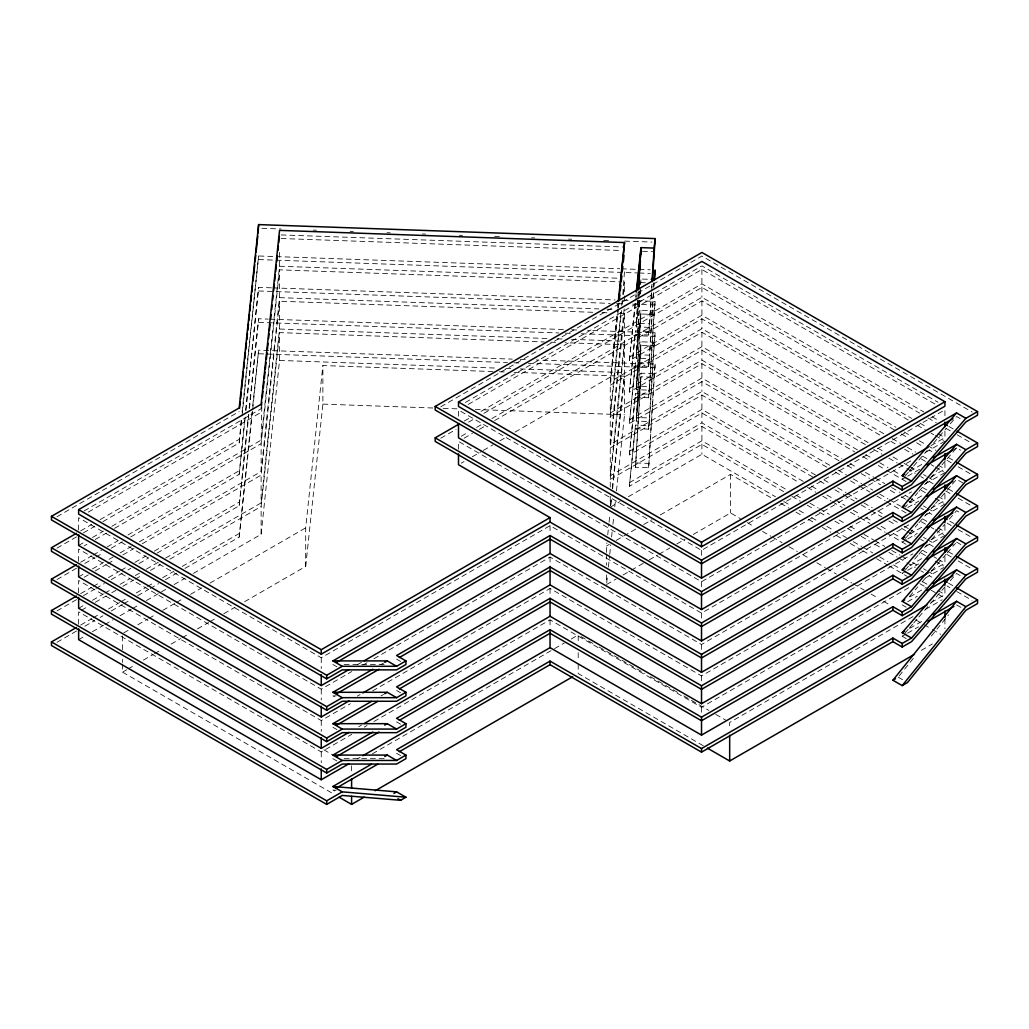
<?xml version="1.0" encoding="UTF-8"?>
<svg xmlns="http://www.w3.org/2000/svg" width="1029" height="1029" viewBox="0 0 1029 1029"><rect width="100%" height="100%" fill="white"/><g stroke="black" fill="none" stroke-linecap="round" stroke-linejoin="round"><path stroke-width="0.75" stroke-dasharray="5 3.75" d="M655.139 364.163L648.643 467.719L635.485 467.256L640.977 373.193L654.135 373.656L655.139 364.163L536.341 359.97M635.485 467.256L640.977 376.781L654.135 377.244M648.643 467.719L654.135 373.656M651.306 293.831L649.44 323.788L636.282 323.325L637.864 297.78M637.967 296.185L638.263 291.4M651.589 292.686L649.44 327.376L636.282 326.913L637.916 300.7M638.006 299.105L638.404 292.725M653.261 293.677L649.44 355.185L636.282 354.722L639.652 300.442M640.051 294.05L640.437 287.67L639.781 293.947M640.617 284.789L640.977 279.013L640.475 283.721M653.544 292.532L649.44 358.774L636.282 358.311L639.897 300.159M640.282 293.779L640.488 290.59M654.135 310.874L649.44 386.582L636.282 386.107L640.977 310.411L654.135 310.874L655.139 301.381L639.086 300.815M654.135 314.462L649.44 390.158L636.282 389.695L640.977 313.999L654.135 314.462L655.139 301.381M654.135 342.258L649.44 417.967L636.282 417.504L640.977 341.795L654.135 342.258L655.139 332.766L587.713 330.386M654.135 345.847L649.44 421.556L636.282 421.093L640.977 345.384L654.135 345.847L655.139 332.766M651.691 287.515L651.884 284.364M651.691 291.104L652.077 284.801M653.647 287.361L653.942 282.641M653.942 286.216L654.135 283.065M102.913 521.613L239.191 442.92L241.391 418.61M242.072 412.23L258.626 255.977L274.679 256.555M239.191 442.92L241.905 417.414M242.072 415.819L258.626 255.977M130.722 536.945L239.191 474.318L244.941 416.526M245.609 410.147L258.626 287.374L271.463 287.824M239.191 474.318L245.275 416.925M245.957 410.545L258.626 287.374M157.141 553.087L239.191 505.715L248.491 414.43M249.159 408.05L258.626 318.771L268.247 319.106M239.191 505.715L248.825 414.828M249.494 408.449L258.626 318.771M184.963 568.42L239.191 537.099L252.028 412.346M252.71 405.966L258.626 350.156L512.262 359.121M239.191 537.099L252.542 411.15M252.71 409.555L258.626 350.156M111.814 526.333L261.122 440.129L261.803 405.953M261.122 440.129L279.541 266.254L279.541 252.349M139.468 541.768L261.122 471.526L261.122 443.718L279.541 269.842L621.323 281.907M261.122 471.526L279.541 297.638L279.541 269.842M165.733 557.988L261.122 502.924L261.122 475.115L279.541 301.227L594.042 312.34M261.122 502.924L279.541 329.036L279.541 301.227M193.388 573.423L261.122 534.308L261.122 506.5L279.541 332.624L544.302 341.975M261.122 534.308L279.541 360.433L279.541 332.624M244.645 601.669L305.69 566.426L305.69 527.851L322.887 365.552L492.968 371.559M305.69 566.426L322.887 404.114L322.887 365.552M883.821 433.723L701.907 328.701L610.274 381.592L616.988 313.794M617.657 307.465L617.992 304.301M610.274 381.592L617.992 308.777M618.159 307.195L618.493 304.031M857.44 449.879L701.907 360.086L610.274 412.989L610.274 385.18L618.326 309.202M618.493 307.62L618.995 302.873M610.274 412.989L621.014 311.684M621.683 305.343L622.185 300.597M622.854 294.268L624.539 270.717M829.67 465.237L701.907 391.483L610.274 444.387L610.274 416.578L621.516 310.514M622.185 304.185L622.519 301.021M623.188 294.693L624.539 282.023L624.539 294.384M610.274 444.387L624.539 305.189M803.276 481.405L701.907 422.868L610.274 475.771L610.274 447.975L624.539 313.421L618.12 313.189M610.274 475.771L624.539 341.216L624.539 313.421M610.274 487.09L610.274 479.36L624.539 344.805L565.165 342.708M610.441 505.586L611.29 497.663M612.294 488.17L624.539 372.614L624.539 344.805M606.544 552.393L606.878 542.797M607.727 534.861L608.898 523.748M609.065 522.166L609.914 514.23M610.917 504.712L611.586 498.37M612.602 488.852L624.539 376.202L513.818 372.292M894.445 429.993L701.907 318.836L629.375 360.703L635.099 303.169M635.768 296.815L636.102 293.638M629.375 360.703L635.588 302.166M635.755 300.584L636.591 292.66M606.711 582.941L607.56 575.018M608.396 567.082L609.58 555.969M609.747 554.387L610.75 544.868M611.586 536.932L612.268 530.591M612.937 524.237L613.773 516.314M614.789 506.795L615.625 498.859M616.461 490.923L624.539 414.764L624.539 376.202M865.35 444.592L701.907 350.22L629.375 392.1L635.485 330.926L648.643 331.389L649.44 323.788M636.282 323.325L638.983 297.857M639.15 296.288L639.819 290.011M629.375 392.1L635.485 330.926M636.282 326.913L639.112 300.224M839.034 460.786L701.907 381.618L629.375 423.485L635.485 362.311L648.643 362.774L649.44 355.185M636.282 354.722L640.977 310.411M629.375 423.485L635.485 362.311M636.282 358.311L640.977 313.999M812.717 476.98L701.907 413.002L629.375 454.882L635.485 393.708L648.643 394.171L649.44 386.582M636.282 386.107L640.977 341.795M629.375 454.882L635.485 393.708M636.282 389.695L640.977 345.384M783.635 491.579L701.907 444.399L629.375 486.267L635.485 425.106L648.643 425.569L649.44 417.967M636.282 417.504L640.977 373.193M629.375 486.267L635.485 425.106M636.282 421.093L640.977 376.781M635.485 334.515L648.643 334.978L649.44 327.376M635.485 365.9L648.643 366.363L649.44 358.774M635.485 397.297L648.643 397.76L649.44 390.158M635.485 428.681L648.643 429.157L649.44 421.556M899.179 675.924L914.279 657.235M931.399 636.038L948.519 614.853M908.414 472.144L902.201 479.321L906.33 476.929M909.469 470.935L912.607 467.307M913.649 466.098L917.842 461.262M918.884 460.053L927.258 450.38M933.547 443.126L946.114 428.617M950.294 423.781L956.584 416.526L961.909 419.6M905.314 507.117L907.385 504.724M909.469 502.319L917.842 492.647M918.884 491.438L940.879 466.06M941.921 464.851L946.114 460.014M947.156 458.805L956.584 447.924L960.571 450.226M905.314 538.514L908.414 534.926M909.469 533.717L917.842 524.044M918.884 522.835L927.258 513.162M931.451 508.326L934.589 504.699M935.644 503.49L946.114 491.399M947.156 490.19L951.349 485.354M952.391 484.144L956.584 479.321L964.572 483.926M908.414 566.31L902.201 573.487L906.33 571.108M914.704 559.069L917.842 555.441M918.884 554.232L927.258 544.56M931.451 539.723L945.059 524.005M949.252 519.169L956.584 510.706L960.571 513.008M909.469 596.498L917.842 586.826M922.035 581.99L927.258 575.944M931.451 571.108L946.114 554.194M947.156 552.985L955.529 543.312M906.202 638.585L902.201 636.269L908.414 629.105M909.469 627.896L912.607 624.269M913.649 623.059L917.842 618.223M918.884 617.014L929.354 604.923M930.409 603.714L945.059 586.787M950.294 580.742L956.584 573.487L964.572 578.105M57.007 516.712L239.191 411.536M84.172 510.911L261.122 408.745L261.122 404.256M88.314 512.095L261.122 412.333M80.661 530.874L91.787 524.443M100.122 519.632L239.191 439.344M57.007 548.11L76.48 536.868M83.439 532.855L94.565 526.436M78.641 545.486L85.548 541.498M92.456 537.511L103.517 531.118M84.172 545.884L86.925 544.29M95.221 539.505L106.283 533.112M114.579 528.327L261.122 443.718M80.661 562.258L91.787 555.84M93.176 555.043L101.511 550.219M107.08 547.004L118.206 540.585M127.943 534.964L239.191 470.729M57.007 579.507L76.48 568.265M84.828 563.442L94.565 557.821M95.954 557.023L102.913 553.01M111.248 548.187L122.374 541.768M78.641 576.883L85.548 572.896M92.456 568.896L103.517 562.516M109.048 559.326L113.203 556.933M120.11 552.933L131.172 546.553M84.172 577.282L88.314 574.889M95.221 570.889L106.283 564.509M107.672 563.712L114.579 559.725M122.875 554.927L133.937 548.547M142.234 543.749L261.122 475.115M80.661 593.656L91.787 587.237M93.176 586.427L100.122 582.414M108.469 577.603L119.596 571.172M120.985 570.375L127.943 566.362M134.889 562.348L146.015 555.917M154.363 551.107L239.191 502.126M57.007 610.892L76.48 599.65M83.439 595.637L94.565 589.218M95.954 588.408L104.302 583.597M111.248 579.584L122.374 573.153M127.943 569.95L130.722 568.342M139.069 563.519L148.806 557.898M78.641 608.28L85.548 604.28M92.456 600.293L103.517 593.913M104.907 593.116L111.814 589.115M120.11 584.331L129.783 578.748M135.314 575.545L139.468 573.153M146.375 569.166L158.826 561.975M81.407 610.261L86.925 607.071M95.221 602.287L106.283 595.894M111.814 592.704L115.968 590.312M122.875 586.324L133.937 579.932M135.314 579.134L142.234 575.147M150.53 570.362L160.202 564.767M169.875 559.184L261.122 506.5M440.759 406.815L701.907 256.041L972.225 412.114M465.455 402.429L701.907 265.906L937.985 402.21M80.661 625.053L91.787 618.622M93.176 617.824L100.122 613.811M108.469 608.988L119.596 602.57M120.985 601.759L127.943 597.746M136.278 592.936L146.015 587.315M147.404 586.504L154.363 582.491M162.711 577.681L173.837 571.249M182.172 566.439L239.191 533.511M468.234 404.41L701.907 269.495L935.207 404.191M57.007 642.289L76.48 631.047M84.828 626.224L94.565 620.603M100.122 617.4L102.913 615.792M111.248 610.969L122.374 604.55M123.763 603.74L130.722 599.727M137.68 595.714L148.806 589.295M150.195 588.485L158.53 583.675M165.489 579.661L176.615 573.23M78.641 639.665L85.548 635.678M92.456 631.69L103.517 625.298M104.907 624.5L113.203 619.715M120.11 615.728L131.172 609.335M132.548 608.538L139.468 604.55M146.375 600.563L165.733 589.385M174.03 584.588L185.091 578.208M464.375 420.99L471.321 416.977M481.045 411.368L701.907 283.85L923.836 411.986M440.759 438.213L456.04 429.389M468.542 422.173L475.488 418.16M483.823 413.349L701.907 287.438L919.682 413.169M461.288 436.232L468.234 432.206M476.581 427.395L483.54 423.382M491.888 418.559L701.907 297.304L911.604 418.366M128.11 630.378L122.554 633.581L122.554 649.646M137.822 624.77L147.533 619.162M148.922 618.365L155.855 614.364M162.788 610.351L175.277 603.148M176.666 602.351L183.599 598.338M190.545 594.338L201.633 587.932M209.967 583.121L305.69 527.851M464.066 438.213L472.414 433.389M479.36 429.376L486.318 425.363M494.666 420.539L701.907 300.892L908.826 420.346M629.375 357.114L701.907 315.247L895.835 427.202M461.262 463.153L464.015 461.558M472.298 456.773L481.958 451.204M483.334 450.406L492.994 444.824M499.901 440.836L505.419 437.659M515.079 432.077L610.274 377.116M610.274 385.18L701.907 332.277L881.043 435.704M122.554 664.117L122.554 672.156L126.721 669.75M128.11 668.94L135.043 664.94M143.365 660.129L153.077 654.534M154.466 653.724L161.412 649.723M171.123 644.115L180.834 638.507M182.21 637.71L189.156 633.71M197.478 628.899L208.578 622.494M209.967 621.683L216.9 617.683M223.833 613.683L234.934 607.277M629.375 388.512L701.907 346.632L868.129 442.599M610.274 416.578L701.907 363.674L854.662 451.872M629.375 419.896L701.907 378.029L841.812 458.793M610.274 447.975L701.907 395.072L826.892 467.23M629.375 451.294L701.907 409.413L815.495 474.999M610.274 479.36L701.907 426.456L799.121 482.575M78.641 530.051L78.641 517.69L321.254 657.763L550.052 525.665L701.521 613.117L911.54 491.862M629.375 482.678L701.907 440.811L787.79 490.396M610.274 507.168L619.998 501.56M628.32 496.75L701.907 454.265L775.506 496.763M357.307 664.747L361.475 662.354M78.641 561.435L78.641 549.074L321.254 689.16L351.764 671.538M362.864 665.133L367.019 662.74M373.951 658.74L550.052 557.062L701.521 644.514L910.15 524.057M381.064 664.49L383.56 663.062M606.544 545.962L609.309 544.38M616.191 540.392L636.861 528.469M643.742 524.494L652.013 519.722M660.271 514.95L730.539 474.382L773.692 499.297M357.307 696.144L360.086 694.549M78.641 592.833L78.641 580.472L321.254 720.544L350.374 703.733M372.562 690.922L550.052 588.459L701.521 675.899L912.942 553.846M381.064 695.887L383.56 694.446M358.697 726.731L361.475 725.136M606.544 584.536L616.191 578.967M623.085 574.992L629.967 571.005M631.343 570.22L643.742 563.056M649.26 559.879L657.518 555.107M658.894 554.309L669.918 547.942M676.812 543.968L685.07 539.196M693.34 534.424L730.539 512.944L740.288 518.577M78.641 624.217L78.641 611.869L321.254 751.942L351.764 734.333M364.24 727.117L367.019 725.522M373.951 721.522L550.052 619.844L701.521 707.296L911.54 586.041M458.497 416.205L458.497 410.031L701.521 550.335L944.931 409.799L944.931 415.986M357.307 758.926L360.086 757.331M372.447 753.781L553.19 649.428M554.58 648.63L564.304 643.009M571.262 638.996L578.208 634.983L578.208 643.022M931.013 445.634L944.931 437.608L944.931 429.89M458.497 449.197L458.497 441.415L701.521 581.719L912.942 459.667M925.457 452.438L944.931 441.197M909.79 471.346L924.93 462.613M907.707 476.131L920.093 468.992M952.854 450.072L956.584 447.924M931.013 477.032L944.931 469.005L944.931 461.404M925.457 483.836L944.931 472.594M909.79 502.744L923.553 494.795M907.707 507.529L918.717 501.174M931.013 508.429L944.931 500.39L944.931 492.672M925.457 515.22L944.931 503.978M909.79 534.128L924.93 525.395M902.201 542.103L906.33 539.711M907.707 538.926L917.341 533.356M931.013 539.813L944.931 531.787L944.931 524.057M925.457 546.618L944.931 535.376M909.79 565.526L923.553 557.577M907.707 570.31L918.717 563.956M931.013 571.211L944.931 563.172L944.931 555.454M925.457 578.002L943.542 567.571M909.79 596.91L926.306 587.379M907.707 601.708L917.341 596.151M931.013 602.595L944.931 594.569L944.931 586.852M912.98 616.603L729.677 722.435L729.677 728.854M925.483 609.387L942.152 599.766M909.79 628.307L924.93 619.574M902.201 636.269L906.279 633.915M907.642 633.131L918.524 626.854M921.315 650.354L932.428 643.935M344.149 664.49L387.277 664.49M336.123 695.887L332.907 695.887L336.907 698.189M344.149 758.669L387.277 758.669M261.829 228.297L281.097 228.978M313.202 230.11L316.417 230.213M350.13 231.409L353.333 231.525M387.045 232.708L390.261 232.824M422.366 233.956L425.582 234.072M459.294 235.268L462.497 235.384M494.602 236.516L499.425 236.683M531.53 237.815L534.746 237.931M568.458 239.114L571.661 239.23M603.766 240.362L608.589 240.542M624.642 241.108L651.936 242.072M281.149 234.921L624.539 247.037M281.149 238.509L621.323 250.523M642.443 251.269L652.669 251.629M276.274 256.607L619.831 268.736M621.426 268.801L637.478 269.366M639.086 269.418L650.328 269.817M258.626 259.565L274.679 260.131M276.274 260.196L637.478 272.955M639.086 273.007L650.328 273.405M279.541 266.254L618.12 278.203M642.443 279.065L649.749 279.322M640.977 282.602L645.363 282.756M273.071 287.888L615.008 299.953M623.034 300.249L631.06 300.532M258.626 290.963L610.197 303.375M616.615 303.606L623.034 303.825M632.668 304.172L655.139 304.97M279.541 297.638L598.865 308.919M606.878 309.202L614.905 309.485M602.068 312.623L606.878 312.79M269.855 319.17L563.635 329.537M571.661 329.82L578.079 330.052M258.626 322.36L558.824 332.959M565.243 333.177L571.661 333.409M581.295 333.743L655.139 336.354M279.541 329.036L547.518 338.502M557.139 338.837L563.558 339.068M571.584 339.351L624.539 341.216M550.721 342.194L555.531 342.374M520.288 359.404L526.719 359.623M258.626 353.744L507.451 362.53M513.87 362.761L520.288 362.993M528.314 363.276L655.139 367.752M279.541 360.433L496.171 368.073M505.792 368.421L512.21 368.639M520.237 368.922L624.539 372.614M499.387 371.778L504.197 371.945M322.887 404.114L433.595 408.024M443.216 408.359L457.661 408.873M475.308 409.491L624.539 414.764M635.935 462.947L649.093 463.41M336.071 790.323L332.907 790.053L336.907 792.369M932.171 416.784L939.104 420.797M948.815 426.392L954.359 429.595M928.004 417.967L936.326 422.778M946.037 428.386L950.191 430.791M957.137 434.791L972.225 443.499M919.926 423.176L926.872 427.189M937.985 433.595L944.931 437.608M917.148 425.157L925.483 429.968M931.039 433.183L933.817 434.778M935.207 435.589L943.542 440.399M904.144 432L911.064 436M919.373 440.798L926.306 444.798M927.682 445.596L935.991 450.393M948.468 457.583L953.999 460.786M901.365 433.994L908.298 437.981M916.607 442.779L923.527 446.779M929.071 449.982L931.837 451.577M947.079 460.375L951.233 462.78M958.153 466.78L972.006 474.768M892.156 438.534L900.491 443.345M907.437 447.358L915.759 452.168M922.704 456.169L926.872 458.574M937.985 464.992L944.931 469.005M890.767 441.325L896.323 444.528M904.658 449.339L912.993 454.149M921.315 458.96L925.483 461.365M931.039 464.568L933.817 466.176M935.207 466.973L943.542 471.784M877.827 448.194L884.747 452.194M893.056 456.992L898.6 460.195M904.144 463.397L908.298 465.79M909.675 466.587L916.607 470.587M923.527 474.588L926.306 476.183M927.682 476.98L934.615 480.98M948.468 488.981L952.622 491.386M873.672 449.39L881.982 454.188M888.902 458.188L897.211 462.986M898.6 463.783L905.52 467.783M906.909 468.581L915.218 473.379M920.762 476.581L923.527 478.176M929.071 481.379L933.226 483.771M945.69 490.974L951.233 494.164M958.153 498.165L972.006 506.165M865.775 454.689L872.721 458.702M879.654 462.716L887.988 467.526M893.545 470.729L900.491 474.742M922.704 487.566L926.872 489.971M937.985 496.39L944.931 500.39M862.997 456.683L869.942 460.683M878.264 465.494L885.21 469.507M886.599 470.304L907.437 482.331M921.315 490.357L925.483 492.762M935.207 498.37L943.542 503.181M850.121 463.59L857.041 467.59M865.35 472.388L873.672 477.186M875.049 477.996L884.747 483.591M891.667 487.592L899.989 492.389M905.52 495.579L908.298 497.187M909.675 497.985L916.607 501.985M923.527 505.985L926.306 507.58M927.682 508.377L934.615 512.378M949.844 521.176L953.999 523.568M847.356 465.584L854.276 469.584M861.196 473.584L869.518 478.382M870.894 479.18L880.592 484.775M890.291 490.37L895.835 493.573M901.365 496.775L905.52 499.168M906.909 499.965L915.218 504.763M920.762 507.966L923.527 509.561M929.071 512.764L931.837 514.359M947.079 523.156L951.233 525.562M958.153 529.562L972.006 537.55M838.005 470.047L846.327 474.858M853.273 478.871L861.607 483.681M862.997 484.479L872.721 490.1M879.654 494.1L887.988 498.911M889.378 499.721L900.491 506.127M922.704 518.963L926.872 521.369M937.985 527.774L944.931 531.787M835.226 472.041L842.159 476.041M850.494 480.852L857.44 484.865M858.829 485.662L869.942 492.081M876.875 496.081L885.21 500.891M886.599 501.702L906.202 513.008M921.315 521.742L925.483 524.147M931.039 527.35L933.817 528.957M935.207 529.755L943.542 534.565M956.584 542.103L961.909 545.177M823.805 479.797L830.725 483.797M837.657 487.785L845.967 492.595M847.356 493.393L857.041 498.988M863.974 502.988L872.283 507.786M877.827 510.976L883.358 514.178M893.056 519.774L898.6 522.976M904.144 526.179L908.298 528.572M909.675 529.369L916.607 533.369M923.527 537.37L926.306 538.964M927.682 539.775L934.615 543.762M948.468 551.763L952.622 554.168M819.65 480.98L826.57 484.981M834.879 489.778L841.812 493.779M843.201 494.576L854.276 500.969M861.196 504.969L869.518 509.767M870.894 510.577L881.982 516.97M888.902 520.97L895.835 524.97M901.365 528.16L905.52 530.565M906.909 531.363L915.218 536.16M920.762 539.363L923.527 540.958M929.071 544.161L933.226 546.553M947.079 554.554L951.233 556.946M958.153 560.946L972.006 568.947M811.611 486.215L818.557 490.216M826.892 495.026L833.837 499.039M835.226 499.837L844.938 505.458M853.273 510.268L860.218 514.268M865.775 517.484L872.721 521.484M881.043 526.295L887.988 530.308M893.545 533.511L900.491 537.524M922.704 550.348L926.872 552.753M933.817 556.766L936.596 558.361M937.985 559.171L944.931 563.172M807.443 487.386L815.778 492.196M822.724 496.21L831.059 501.02M832.448 501.818L842.159 507.438M850.494 512.249L858.829 517.06M860.218 517.857L869.942 523.465M876.875 527.478L885.21 532.289M886.599 533.086L906.202 544.405M921.315 553.139L925.483 555.544M935.207 561.152L943.542 565.963M796.099 495.193L803.032 499.194M809.952 503.194L818.261 507.992M819.65 508.789L829.348 514.384M839.034 519.979L844.577 523.182M850.121 526.385L857.041 530.372M863.974 534.373L873.672 539.981M875.049 540.778L884.747 546.373M891.667 550.374L899.989 555.171M901.365 555.969L906.909 559.171M912.453 562.361L916.607 564.767M923.527 568.767L926.306 570.362M927.682 571.159L934.615 575.16M948.468 583.16L953.999 586.35M791.944 496.377L800.253 501.174M807.186 505.175L812.717 508.377M819.65 512.378L826.57 516.378M834.879 521.176L841.812 525.176M847.356 528.366L854.276 532.366M861.196 536.366L869.518 541.164M875.049 544.367L880.592 547.557M888.902 552.354L897.211 557.152M898.6 557.962L905.52 561.95M906.909 562.76L915.218 567.558M920.762 570.748L923.527 572.356M929.071 575.545L931.837 577.153M947.079 585.951L949.844 587.546M956.777 591.546L972.006 600.344M783.841 501.573L790.786 505.573M799.121 510.384L806.054 514.397M811.611 517.6L818.557 521.613M826.892 526.424L833.837 530.424M835.226 531.234L846.327 537.64M853.273 541.653L861.607 546.463M862.997 547.261L872.721 552.882M879.654 556.882L887.988 561.693M893.545 564.908L900.491 568.908M922.704 581.745L926.872 584.15M937.985 590.556L944.931 594.569M780.651 503.31L789.011 508.133M795.97 512.159L802.929 516.172M808.498 519.388L815.457 523.414M822.415 527.427L830.776 532.25M836.345 535.466L841.902 538.681M850.263 543.505L861.402 549.936M862.791 550.734L869.749 554.76M876.708 558.773L887.847 565.204M889.236 566.001L907.334 576.459M919.862 583.687L925.431 586.903M931.001 590.119L936.57 593.334M937.972 594.145L944.931 598.158M956.584 604.885L964.572 609.502M902.201 604.885L906.202 607.187M747.247 522.591L754.206 526.616M762.553 531.44L770.914 536.25M772.303 537.061L782.04 542.682M789.011 546.708L797.359 551.531M802.929 554.747L808.498 557.962M816.846 562.786L825.207 567.596M826.596 568.407L836.345 574.028M843.304 578.054L851.652 582.877M853.041 583.675L864.18 590.106M871.139 594.132L878.11 598.145M883.667 601.36L890.638 605.374M915.694 619.844L922.653 623.87M924.042 624.667L931.001 628.693M932.403 629.491L940.75 634.314M898.176 677.172L903.501 680.246M580.986 636.591L593.489 643.807M599.058 647.022L644.913 673.493M650.469 676.696L678.265 692.749M683.822 695.951L708.827 710.396M715.785 714.409L726.898 720.827M703.27 745.755L578.208 673.545L578.208 662.303M396.602 659.113L400.603 661.415M396.602 690.498L400.603 692.813M332.907 664.49L336.907 666.792M396.602 721.895L400.603 724.197M396.602 753.279L400.603 755.595M332.907 727.271L336.907 729.587M323.839 749.794L332.161 754.591M332.907 758.669L336.907 760.971M122.554 672.156L333.55 793.964M944.931 619.046L944.931 628.693M730.539 474.382L730.539 512.944M701.907 269.495L701.907 297.304M701.907 300.892L701.907 328.701M701.907 332.277L701.907 360.086M701.907 363.674L701.907 391.483M701.907 395.072L701.907 422.868M701.907 426.456L701.907 454.265M701.521 550.335L701.521 558.052M701.521 581.719L701.521 589.501M701.521 613.117L701.521 620.847M701.521 644.514L701.521 652.232M701.521 675.899L701.521 683.629M701.521 707.296L701.521 715.014M648.643 331.389L648.643 334.978M648.643 362.774L648.643 366.363M648.643 394.171L648.643 397.76M648.643 425.569L648.643 429.157M624.539 295.928L624.539 303.645M610.274 496.351L610.274 505.625M606.544 554.001L606.544 565.243M606.544 574.889L606.544 582.928M578.208 652.656L578.208 660.695M550.052 525.665L550.052 533.395M550.052 557.062L550.052 566.336M550.052 588.459L550.052 596.177M550.052 619.844L550.052 627.574M351.596 765.82L351.596 772.239M321.254 657.763L321.254 668.58M321.254 689.16L321.254 699.964M321.254 720.544L321.254 731.362M321.254 751.942L321.254 762.759M122.554 659.293L122.554 662.509"/><path stroke-width="1.5" d="M638.366 289.805L640.977 247.629L654.135 248.092L655.139 238.587L258.626 224.592L239.191 407.947L51.45 516.339L51.45 519.928L326.695 678.844L342.233 669.866L396.602 669.866L405.928 664.49L405.928 660.901L396.602 655.524L550.052 566.928L701.521 654.38L892.889 543.891L902.201 549.28L911.527 543.891L965.897 481.109L977.55 474.382L977.55 477.971L965.897 484.698L911.527 547.479L902.201 552.856L892.889 547.479L701.521 657.968L550.052 570.516L399.368 657.518M638.7 287.927L639.498 275.155M639.794 270.37L640.385 260.787M640.784 254.407L640.977 251.205L636.925 289.496M652.077 281.213L654.135 248.092M652.283 281.637L655.139 238.587M239.538 408.346L240.207 401.966M240.554 398.776L241.223 392.396M241.558 389.219L243.423 371.675M243.757 368.485L244.439 362.105M244.773 358.915L245.442 352.535M245.79 349.358L246.458 342.979M246.793 339.789L247.474 333.409M247.809 330.219L248.491 323.839M248.825 320.649L249.494 314.282M249.841 311.092L250.51 304.713M250.857 301.523L251.526 295.143M251.861 291.953L252.542 285.573M253.044 280.788L254.742 264.852M255.076 261.662L255.745 255.282M256.092 252.092L257.777 236.155M258.112 232.966L258.626 224.592M261.456 405.555L261.803 402.365M262.305 397.58L262.987 391.187M263.321 387.997L264.003 381.618M264.337 378.428L265.006 372.048M265.353 368.858L266.022 362.478M266.357 359.288L267.038 352.908M267.373 349.719L268.054 343.339M268.556 338.554L269.071 333.769M269.405 330.579L270.087 324.199M270.588 319.402L271.09 314.617M271.605 309.832L272.106 305.047M272.621 300.262L273.122 295.477M273.624 290.692L274.306 284.313M274.64 281.123L275.322 274.743M275.656 271.553L276.338 265.173M276.672 261.983L277.341 255.604M277.856 250.819L278.357 246.021M278.705 242.831L279.373 236.451M618.326 301.124L624.539 242.561L279.541 230.38L261.122 404.256L78.641 509.612L78.641 514.101L321.254 654.174L550.052 522.076L701.521 609.528L926.846 479.437M618.828 300.867L624.539 242.561M619.329 299.709L619.831 294.95M620.346 290.204L620.847 285.457M621.349 280.711L621.85 275.952M622.352 271.206L622.854 266.46M623.355 261.713L624.024 255.385M636.269 292.056L640.977 247.629M654.47 279.901L655.139 269.984L654.135 279.476L651.216 279.373M892.889 680.22L956.584 601.296L965.897 606.673L977.55 599.946L977.55 603.534L965.897 610.261L907.488 682.549L902.201 685.61L892.889 680.22L895.526 678.703M902.201 685.61L965.897 606.673M965.897 418.327L911.527 481.109L902.201 475.732L956.584 412.938L965.897 418.327L977.55 411.6L977.55 415.189L965.897 421.916L911.527 484.698L902.201 490.074L892.889 484.698L701.521 595.174L435.203 441.415L435.203 437.827L458.818 424.192M965.897 449.712L911.527 512.506L902.201 507.117L956.584 444.335L965.897 449.712L977.55 442.984L977.55 446.573L965.897 453.3L911.527 516.082L902.201 521.471L892.889 516.082L701.521 626.571L550.052 539.119L336.637 662.342M911.527 543.891L902.201 538.514L956.584 475.732L965.897 481.109M965.897 512.506L911.527 575.288L902.201 569.899L956.584 507.117L965.897 512.506L977.55 505.779L977.55 509.368L965.897 516.095L911.527 578.877L902.201 584.253L892.889 578.877L701.521 689.353L550.052 601.914L399.368 688.903M965.897 543.891L911.527 606.673L902.201 601.296L956.584 538.514L965.897 543.891L977.55 537.164L977.55 540.752L965.897 547.479L911.527 610.261L902.201 615.651L892.889 610.261L701.521 720.75L550.052 633.298L399.368 720.3M965.897 575.288L911.527 638.07L902.201 632.694L956.584 569.899L965.897 575.288L977.55 568.561L977.55 572.15L965.897 578.877L911.527 641.659L902.201 647.035L892.889 641.659L701.521 752.135L550.052 664.695L399.368 751.684M911.527 575.288L902.201 580.665L892.889 575.288L701.521 685.764L550.052 598.325L396.602 686.909L405.928 692.298L405.928 695.887L396.602 701.264L342.233 701.264L326.695 710.229L51.45 551.325L51.45 547.737L76.48 533.279M911.527 606.673L902.201 612.062L892.889 606.673L701.521 717.162L550.052 629.709L396.602 718.306L405.928 723.683L405.928 727.271L396.602 732.661L342.233 732.661L326.695 741.626L51.45 582.71L51.45 579.121L76.48 564.677M911.527 638.07L902.201 643.447L892.889 638.07L701.521 748.546L550.052 661.107L396.602 749.704L405.928 755.08L405.928 758.669L396.602 764.045L342.233 764.045L326.695 773.023L51.45 614.107L51.45 610.519L76.48 596.061M952.854 418.687L701.521 563.789L435.203 410.031L435.203 406.442L701.907 252.452L977.55 411.6M458.497 401.953L701.907 261.43L944.931 401.734L944.931 406.211L701.521 546.746L458.497 406.442L458.497 401.953L701.521 542.257L944.931 401.734M371.43 764.225L332.907 786.478L396.602 791.854L405.928 797.231L400.641 800.292L342.233 795.443L326.695 804.408L51.45 645.492L51.45 641.916L76.48 627.458M78.641 509.612L321.254 649.698L550.052 517.6L550.052 522.076M405.928 660.901L396.602 666.29L342.233 666.29L332.907 660.901L550.052 535.53L701.521 622.982L892.889 512.506L902.201 517.883L911.527 512.506M51.45 516.339L326.695 675.256L342.233 666.29M78.641 534.681L78.641 545.486L321.254 685.571L348.985 669.557M364.24 660.747L550.052 553.473L701.521 640.926L928.235 510.024M405.928 692.298L396.602 697.675L342.233 697.675L332.907 692.298L372.807 669.262M384.795 662.342L387.277 660.901L396.602 666.29M336.637 693.726L379.032 669.262M51.45 547.737L326.695 706.64L342.233 697.675M78.641 566.066L78.641 576.883L321.254 716.956L348.985 700.955M362.864 692.941L550.052 584.871L701.521 672.31L926.846 542.219M405.928 723.683L396.602 729.072L342.233 729.072L332.907 723.683L371.43 701.444M384.795 693.726L387.277 692.298L396.602 697.675M336.637 725.123L377.656 701.444M51.45 579.121L326.695 738.037L342.233 729.072M78.641 597.463L78.641 608.28L321.254 748.353L348.985 732.339M364.24 723.528L550.052 616.255L701.521 703.707L928.235 572.819M405.928 755.08L396.602 760.457L342.233 760.457L332.907 755.08L372.807 732.043M384.795 725.123L387.277 723.683L396.602 729.072M336.637 756.508L379.032 732.043M51.45 610.519L326.695 769.435L342.233 760.457M78.641 628.86L78.641 639.665L321.254 779.75L348.985 763.737M362.864 755.723L550.052 647.653L701.521 735.105L926.846 605.013M435.203 406.442L701.521 560.2L956.584 412.938M384.795 756.521L387.277 755.08L396.602 760.457M335.621 788.497L377.759 764.161M458.497 423.935L458.497 437.827L701.521 578.144L928.235 447.242M51.45 641.916L326.695 800.819L342.233 791.854L405.928 797.231M435.203 437.827L701.521 591.598L892.889 481.109L902.201 486.485L911.527 481.109M902.201 475.732L904.697 474.292M933.187 457.841L956.584 444.335M926.975 465.018L952.854 450.072M339.107 797.166L351.596 804.382L364.112 797.166M375.238 790.735L572.651 676.76M393.953 793.385L396.602 791.854M902.201 507.117L904.697 505.689M933.187 489.238L956.584 475.732M926.975 496.402L952.854 481.469M902.201 538.514L904.697 537.074M933.187 520.623L956.584 507.117M926.975 527.8L952.854 512.866M902.201 569.899L904.697 568.471M933.187 552.02L956.584 538.514M926.975 559.197L952.854 544.251M902.201 601.296L904.697 599.856M933.187 583.404L956.584 569.899M926.975 590.582L952.854 575.648M902.201 632.694L904.697 631.253M933.187 614.802L956.584 601.296M928.042 621.362L953.87 606.454M707.437 748.16L729.677 760.997L914.369 654.367M332.907 660.901L387.277 660.901M332.907 692.298L387.277 692.298M332.907 723.683L387.277 723.683M332.907 755.08L387.277 755.08M944.648 423.999L947.426 425.594M957.137 431.202L977.55 442.984M956.777 462.381L977.55 474.382M944.313 486.588L947.079 488.183M956.777 493.779L977.55 505.779M944.313 517.973L947.079 519.568M956.777 525.176L977.55 537.164M944.313 549.37L947.079 550.965M956.777 556.56L977.55 568.561M944.313 580.755L947.079 582.363M956.777 587.958L977.55 599.946M550.052 517.6L458.497 464.735L458.497 453.853M397.979 798.748L400.641 800.292M332.907 786.478L342.233 791.854M944.931 422.16L944.931 426.791M944.931 453.635L944.931 459.847M944.931 484.942L944.931 489.585M944.931 516.339L944.931 522.513M944.931 547.737L944.931 552.367M944.931 579.121L944.931 585.295M944.931 611.007L944.931 617.439M902.201 486.485L902.201 490.074M902.201 517.883L902.201 521.471M902.201 549.28L902.201 552.856M902.201 580.665L902.201 584.253M902.201 612.062L902.201 615.651M902.201 643.447L902.201 647.035M892.889 481.109L892.889 484.698M892.889 512.506L892.889 516.082M892.889 543.891L892.889 547.479M892.889 575.288L892.889 578.877M892.889 606.673L892.889 610.261M892.889 638.07L892.889 641.659M729.677 735.285L729.677 760.997M701.521 542.257L701.521 546.746M701.521 560.2L701.521 578.144M701.521 591.598L701.521 609.528M701.521 622.982L701.521 640.926M701.521 654.38L701.521 672.31M701.521 685.764L701.521 703.707M701.521 717.162L701.521 735.105M701.521 748.546L701.521 752.135M550.052 535.53L550.052 553.473M550.052 566.928L550.052 584.871M550.052 598.325L550.052 616.255M550.052 629.709L550.052 647.653M550.052 661.107L550.052 664.695M351.596 778.67L351.596 788.317M351.596 796.343L351.596 804.382M326.695 675.256L326.695 678.844M326.695 706.64L326.695 710.229M326.695 738.037L326.695 741.626M326.695 769.435L326.695 773.023M326.695 800.819L326.695 804.408M321.254 649.698L321.254 654.174M321.254 674.754L321.254 685.571M321.254 706.151L321.254 716.956M321.254 737.536L321.254 748.353M321.254 768.933L321.254 779.75"/></g></svg>
